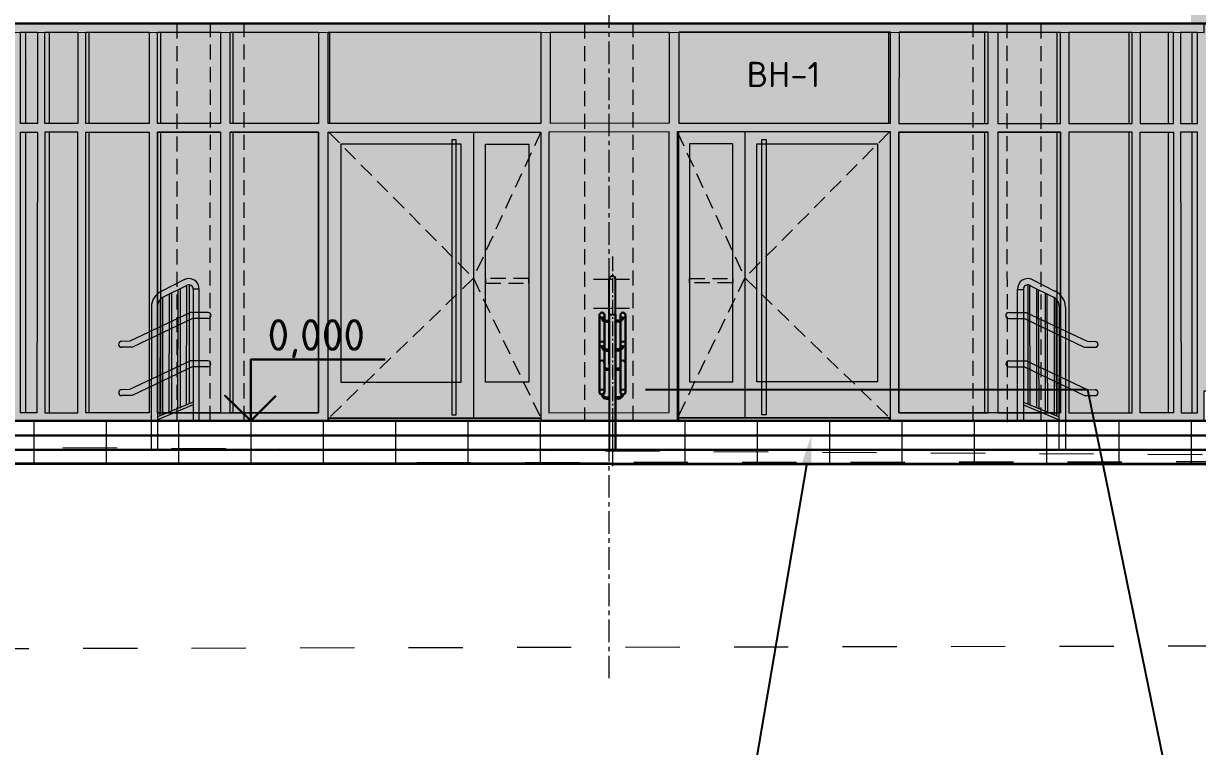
# Model space of a CAD drawing. Header units: millimetres. Extents: x -136099598 to 9192475, y 0 to 347021.
# Drawn here: x -320442 to -310702, y 285850 to 291854 of the extents above; entities that cross this region are included whole.
import ezdxf
from ezdxf import colors
from ezdxf.entities.mleader import LeaderData, LeaderLine
from ezdxf.math import Vec2, Vec3

# ---------------------------------------------------------------- set-up
doc = ezdxf.new("R2010")
doc.units = ezdxf.units.MM
doc.header["$MEASUREMENT"] = 0
for name, pattern in [('01_base$0$DASHED2', [0.375, 0.25, -0.125]), ('ADSK_Скрыто', [6, 3, -3]), ('CENTER', [2, 1.25, -0.25, 0.25, -0.25]), ('DASHED2', [9.525, 6.35, -3.175]), ('GOST2.303 6', [12, 8, -1.5, 1, -1.5])]:
    doc.linetypes.add(name, pattern=pattern)
doc.layers.get('0').update_dxf_attribs({"color": 250, "lineweight": 9})
doc.layers.get('Defpoints').update_dxf_attribs({"color": 8})
for name, color, linetype, lineweight, true_color in [('!_Окно_00_Штрих_Стекло', 7, 'Continuous', 0, 0x737373), ('RAL 7016', 7, 'Continuous', 0, 0x383e42), ('RAL 90 10', 7, 'Continuous', 0, 0xf1ece1)]:
    doc.layers.add(name, color=color, linetype=linetype, lineweight=lineweight, true_color=true_color)
for name, color, linetype, lineweight in [('!_Цоколь', 7, 'Continuous', 0), ('_0', 250, 'Continuous', 9), ('_Скрыто_', 7, 'ADSK_Скрыто', 9), ('АР_Витраж', 4, 'Continuous', 15), ('АР_Лестницы ограждение', 92, 'Continuous', 25), ('АР_тонкая линия', 250, 'Continuous', 0), ('Панель', 7, 'Continuous', 9), ('Перекрытия', 7, 'Continuous', 9), ('пунктир', 251, 'Continuous', 13), ('СТЕНЫ кирпич ЛИДЕР', 250, 'Continuous', 15), ('Фасад_тонкие', 7, 'Continuous', 5), ('фасады', 7, 'Continuous', 9)]:
    doc.layers.add(name, color=color, linetype=linetype, lineweight=lineweight)
for name, color, linetype in [('!Рамки Штампы', 7, 'Continuous'), ('PDF _0', 7, 'Continuous'), ('PDF _Текст', 7, 'Continuous')]:
    doc.layers.add(name, color=color, linetype=linetype)
doc.layers.add('АР-Выноски', color=5, linetype='Continuous', lineweight=5, plot=False)
doc.styles.add('ICOCPEUR', font='isocpeur.ttf')
doc.styles.add('ISOCPEUR', font='isocpeur.ttf', dxfattribs={"width": 0.7})
doc.styles.add('PDF ISOCPEUR', font='isocpeur.ttf')
doc.styles.add('Архитектурный', font='isocpeur.ttf', dxfattribs={"width": 0.7})
doc.dimstyles.new('R_100', dxfattribs={"dimtxt": 270, "dimasz": 120, "dimexe": 100, "dimexo": 100, "dimgap": 80, "dimtad": 1, "dimdec": 0, "dimrnd": 5, "dimzin": 0, "dimdsep": 46, "dimtxsty": 'ISOCPEUR', "dimblk": 'ARCHTICK', "dimcen": 100, "dimdle": 100, "dimclrd": 256, "dimclre": 256, "dimclrt": 256, "dimadec": 0, "dimazin": 0, "dimtfac": 2, "dimtdec": 0, "dimtofl": 0, "dimtmove": 1, "dimatfit": 3, "dimfxl": 1, "dimtvp": 3, "dimtfill": 1, "dimtolj": 1, "dimtzin": 0, "dimarcsym": 0})

# ---------------------------------------------------------------- blocks, each defined once
blk = doc.blocks.new('A$C9c583e8e')
at = {"layer": 'фасады', "true_color": 0xe9f2f2}
blk.add_hatch(color=7, dxfattribs=at).paths.add_polyline_path([(148.2, 1095.4), (111.2, 1095.4), (112.7, -1188.2), (148.2, -1188.7)])
at = {"layer": 'АР_Витраж', "color": 18, "true_color": 0x000000}
blk.add_lwpolyline([(148.2, 1095.4), (111.2, 1095.4), (111.2, -1188.7), (148.2, -1188.7)], close=True, dxfattribs=at)
blk = doc.blocks.new('A$C26549499')
at = {"layer": '!_Окно_00_Штрих_Стекло'}
h = blk.add_hatch(color=256, dxfattribs=at)
h.dxf.hatch_style = 1
h.set_gradient(color1=(70, 92, 124), color2=(219, 225, 235), name='CURVED')
h.paths.add_polyline_path([(9772, 67.3), (9779.7, 3227.8), (103.1, 3227.8), (97.5, 67.3)])
h = blk.add_hatch(color=256, dxfattribs=at)
h.dxf.hatch_style = 1
h.set_gradient(color1=(70, 92, 124), color2=(219, 225, 235), name='CURVED')
h.paths.add_polyline_path([(2709.5, 323.1), (4269.4, 323.1), (4269.4, 2297.1), (2709.5, 2297.1)])
h = blk.add_hatch(color=256, dxfattribs=at)
h.dxf.hatch_style = 1
h.set_gradient(color1=(70, 92, 124), color2=(219, 225, 235), name='CURVED')
h.paths.add_polyline_path([(7161.6, 325.1), (5601.7, 325.1), (5601.7, 2299.1), (7161.6, 2299.1)])
at = {"true_color": 0x383e42}
h = blk.add_hatch(color=250, dxfattribs=at)
h.dxf.hatch_style = 1
h.paths.add_polyline_path([(4369.4, 2398.1), (2609.5, 2398.1), (2609.5, -1.9), (4369.4, -1.9)])
h.paths.add_polyline_path([(2709.5, 322.7), (2709.5, 2298.1), (4269.4, 2298.1), (4269.4, 322.7)], flags=16)
h = blk.add_hatch(color=250, dxfattribs=at)
h.dxf.hatch_style = 1
h.paths.add_polyline_path([(5501.7, 2400.2), (7261.6, 2400.2), (7261.6, 0.1), (5501.7, 0.1)])
h.paths.add_polyline_path([(7161.6, 324.8), (7161.6, 2300.2), (5601.7, 2300.2), (5601.7, 324.8)], flags=16)
h = blk.add_hatch(color=250, dxfattribs=at)
h.dxf.hatch_style = 1
h.paths.add_polyline_path([(3909.5, 2290.9), (3709.5, 2290.9), (3709.5, 321.6), (3909.5, 321.6)])
h = blk.add_hatch(color=250, dxfattribs=at)
h.dxf.hatch_style = 1
h.paths.add_polyline_path([(5961.6, 2292.9), (6161.6, 2292.9), (6161.6, 323.6), (5961.6, 323.6)])
at = {"layer": 'RAL 7016', "ltscale": 100, "transparency": 33554687}
h = blk.add_hatch(color=256, dxfattribs=at)
h.dxf.hatch_style = 1
h.paths.add_polyline_path([(0, 3300), (9871.1, 3300), (9871.1, 0), (0, 0)])
h.paths.add_polyline_path([(95.7, 3226.4), (97.8, 67.6), (9773.3, 67.6), (9771.2, 3226.4)], flags=16)
h = blk.add_hatch(color=256, dxfattribs=at)
h.dxf.hatch_style = 1
h.paths.add_polyline_path([(294, 58.9), (293.9, 3227.8), (193.9, 3227.8), (194, 58.9)])
h = blk.add_hatch(color=256, dxfattribs=at)
h.dxf.hatch_style = 1
h.paths.add_polyline_path([(621.7, 58.3), (621.7, 3227.7), (529.4, 3227.7), (529.4, 58.3)])
h = blk.add_hatch(color=256, dxfattribs=at)
h.dxf.hatch_style = 1
h.paths.add_polyline_path([(1217.2, 58.9), (1217.1, 3227.6), (1120.4, 3227.6), (1120.5, 58.9)])
h = blk.add_hatch(color=256, dxfattribs=at)
h.dxf.hatch_style = 1
h.paths.add_polyline_path([(1818.2, 58.3), (1818.2, 3227.4), (1711.5, 3227.4), (1711.5, 58.3)])
h = blk.add_hatch(color=256, dxfattribs=at)
h.dxf.hatch_style = 1
h.paths.add_polyline_path([(2609.5, 58.9), (2609.5, 3227.2), (2525.8, 3227.2), (2525.9, 58.9)])
h = blk.add_hatch(color=256, dxfattribs=at)
h.dxf.hatch_style = 1
h.paths.add_polyline_path([(4469.6, 58.3), (4469.6, 3227.8), (4369.5, 3227.8), (4369.5, 58.3)])
h = blk.add_hatch(color=256, dxfattribs=at)
h.dxf.hatch_style = 1
h.paths.add_polyline_path([(5533.3, 58.3), (5533.3, 3227.8), (5433.3, 3227.8), (5433.3, 58.3)])
h = blk.add_hatch(color=256, dxfattribs=at)
h.dxf.hatch_style = 1
h.paths.add_polyline_path([(7356.7, 58.3), (7356.7, 3227.8), (7256.6, 3227.8), (7256.6, 58.3)])
h = blk.add_hatch(color=256, dxfattribs=at)
h.dxf.hatch_style = 1
h.paths.add_polyline_path([(8159.6, 58.3), (8159.6, 3225.9), (8052.9, 3225.9), (8052.9, 58.3)])
h = blk.add_hatch(color=256, dxfattribs=at)
h.dxf.hatch_style = 1
h.paths.add_polyline_path([(8750.6, 58.3), (8750.6, 3225.7), (8653.9, 3225.7), (8653.9, 58.3)])
h = blk.add_hatch(color=256, dxfattribs=at)
h.dxf.hatch_style = 1
h.paths.add_polyline_path([(9341.7, 58.3), (9341.7, 3225.6), (9249.5, 3225.6), (9249.4, 58.3)])
h = blk.add_hatch(color=256, dxfattribs=at)
h.dxf.hatch_style = 1
h.paths.add_polyline_path([(9677.1, 58.3), (9677.1, 3225.5), (9577.1, 3225.5), (9577.1, 58.3)])
h = blk.add_hatch(color=256, dxfattribs=at)
h.dxf.hatch_style = 1
h.paths.add_polyline_path([(9817.8, 2466.5), (53.3, 2467.6), (53.3, 2397.6), (9817.8, 2397.6)])
at = {"ltscale": 150}
blk.add_lwpolyline([(-2.1, 3227.8), (9871, 3225.4), (9871, 3300), (-4.3, 3300)], close=True, dxfattribs=at)
at = {"layer": 'PDF _0', "lineweight": 0}
for points in [[(53.3, 3227), (194, 3227), (194, 2468.2), (53.3, 2468.2)], [(254, 3227), (529.4, 3227), (529.4, 2468.2), (254, 2468.2)], [(595, 3227), (1120.5, 3227), (1120.5, 2468.2), (595, 2468.2)], [(1190.5, 3227), (1711.5, 3227), (1711.5, 2468.2), (1190.5, 2468.2)], [(1791.5, 3227), (2526, 3227), (2525.9, 2468.2), (1791.5, 2468.2)], [(2604.8, 3227), (4369.8, 3227), (4369.5, 2468.2), (2604.8, 2468.2)], [(4449.6, 3227), (5433.3, 3228.6), (5433.3, 2471.3), (4449.6, 2468.2)], [(7270, 3228.6), (5514.8, 3228.6), (5514.8, 2471.3), (7270, 2471.3)], [(8079.6, 3226.5), (7341.6, 3227.8), (7340.2, 2468.2), (8079.6, 2468.2)], [(8680.6, 3225.5), (8159.6, 3225.5), (8159.6, 2468.2), (8680.6, 2468.2)], [(9276.1, 3225.5), (8750.6, 3225.5), (8750.6, 2468.2), (9276.1, 2468.2)], [(9617.1, 3225.5), (9341.7, 3225.5), (9341.7, 2468.2), (9617.1, 2468.2)], [(9817.8, 3225.5), (9677.1, 3225.5), (9677.1, 2468.2), (9817.8, 2468.2)], [(53.3, 2397.6), (194, 2397.6), (189.5, 67.6), (53.3, 67.6)], [(529.4, 2397.6), (254, 2397.6), (254, 67.6), (529.4, 67.6)], [(595, 2397.6), (1120.5, 2397.6), (1120.5, 67.6), (595, 67.6)], [(1190.5, 2397.6), (1711.5, 2397.6), (1711.5, 67.6), (1190.5, 67.6)], [(1791.5, 2397.6), (2525.9, 2397.6), (2525.9, 67.6), (1791.5, 67.6)], [(1791.5, 2397.6), (2525.9, 2397.6), (2525.9, 67.6), (1791.5, 67.6)], [(2604.8, 2398.1), (4369.4, 2398.1), (4369.4, 0), (2604.8, 0)], [(5433.3, 2400.7), (4434.6, 2397.6), (4434.6, 66), (5433.3, 69.2)], [(7269.9, 2401.3), (5511.9, 2401.3), (5512.4, 2), (7270.3, 0)], [(8079.6, 2397.6), (7340.2, 2397.6), (7340.2, 67.6), (8079.6, 67.6)], [(8680.6, 2397.6), (8159.6, 2397.6), (8159.6, 67.6), (8680.6, 67.6)], [(9276.1, 2397.6), (8750.6, 2397.6), (8750.6, 67.6), (9276.1, 67.6)], [(9341.7, 2397.6), (9617.1, 2397.6), (9617.1, 67.6), (9341.7, 67.6)], [(9817.8, 2397.6), (9677.1, 2397.6), (9681.6, 67.6), (9817.8, 67.6)]]:
    blk.add_lwpolyline(points, close=True, dxfattribs=at)
for points in [[(97.8, 2468.2), (97.8, 3225.5)], [(294, 2468.2), (294, 3227)], [(621.7, 2468.2), (621.7, 3225.5)], [(1217.2, 2468.2), (1217.2, 3225.5)], [(1818.2, 2468.2), (1818.2, 3225.5)], [(2618.1, 2468.2), (2618.1, 3225.5)], [(7256.6, 2471.3), (7256.6, 3228.6)], [(8159.6, 2468.2), (8680.6, 2468.2), (8680.6, 3225.5), (7341.6, 3227.8), (7340.2, 2468.2), (8079.6, 2468.2)], [(8052.9, 2468.2), (8052.9, 3225.5)], [(8653.9, 2468.2), (8653.9, 3225.5)], [(9249.4, 2468.2), (9249.4, 3225.5)], [(9577.1, 2468.2), (9577.1, 3225.5)], [(9773.3, 2468.2), (9773.3, 3225.5)], [(97.8, 67.6), (97.8, 2397.6)], [(294, 67.6), (294, 2397.6)], [(621.7, 67.6), (621.7, 2397.6)], [(1711.5, 2397.6), (1190.5, 2397.6), (1190.5, 67.6), (2525.9, 67.6), (2525.9, 2397.6), (1791.5, 2397.6)], [(1217.2, 67.6), (1217.2, 2397.6)], [(1217.2, 67.6), (1217.2, 2397.6)], [(1818.2, 67.6), (1818.2, 2397.6)], [(8159.6, 2397.6), (8680.6, 2397.6), (8680.6, 67.6), (7340.2, 67.6), (7340.2, 2397.6), (8079.6, 2397.6)], [(8052.9, 67.6), (8052.9, 2397.6)], [(8653.9, 67.6), (8653.9, 2397.6)], [(9249.4, 67.6), (9249.4, 2397.6)], [(9577.1, 67.6), (9577.1, 2397.6)], [(9773.3, 67.6), (9773.3, 2397.6)], [(9871.1, 0), (0, 0)]]:
    blk.add_lwpolyline(points, dxfattribs=at)
at = {"layer": 'PDF _0', "color": 251, "lineweight": 0, "true_color": 0x626366, "transparency": 33554559}
for points in [[(2604.8, 0), (2604.8, 0), (0, 0)], [(5513.1, 3.1), (5513.1, 3.1), (4365.1, 0)]]:
    blk.add_solid(points, dxfattribs=at)
at = {"layer": 'АР_Витраж', "color": 18, "true_color": 0x000000}
for points in [[(2604.8, 2398.1), (4369.4, 2398.1), (4369.4, 23.1), (2604.8, 23.1)], [(7270.1, 2400.2), (5501.7, 2400.2), (5501.7, 25.1), (7270.1, 25.1)], [(3709.5, 2298.1), (2709.5, 2298.1), (2709.5, 323.1), (3709.5, 323.1)], [(3909.5, 2298.1), (4269.4, 2298.1), (4269.4, 323.1), (3909.5, 323.1)], [(5961.6, 2300.2), (5601.7, 2300.2), (5601.7, 325.1), (5961.6, 325.1)], [(6161.6, 2300.2), (7161.6, 2300.2), (7161.6, 325.1), (6161.6, 325.1)], [(2609.5, 23.1), (4369.4, 23.1), (4369.4, -2), (2609.5, -2)], [(7261.6, 25.1), (5501.7, 25.1), (5501.7, 0), (7261.6, 0)]]:
    blk.add_lwpolyline(points, close=True, dxfattribs=at)
at = {"layer": 'Панель'}
for p, q in [((3809.5, 2398.1), (3809.5, 23.1)), ((6061.6, 2400.2), (6061.6, 25.1))]:
    blk.add_line(p, q, dxfattribs=at)
at = {"layer": 'Перекрытия', "linetype": 'DASHED2', "ltscale": 20}
for points in [[(2609.5, 2398.1), (3809.5, 1185.6), (2609.5, 23.1)], [(4369.4, 2398.1), (3809.5, 1185.6), (4369.4, 23.1)], [(5501.7, 2400.2), (6061.6, 1187.6), (5501.7, 25.1)], [(7261.6, 2400.2), (6061.6, 1187.6), (7261.6, 25.1)]]:
    blk.add_lwpolyline(points, dxfattribs=at)
for points in [[(3909.5, 1144.8), (4269.4, 1144.8), (4269.4, 1181.6), (3909.5, 1181.6)], [(5961.6, 1146.8), (5601.7, 1146.8), (5601.7, 1183.6), (5961.6, 1183.6)]]:
    blk.add_lwpolyline(points, close=True, dxfattribs=at)
at = {"layer": '!Рамки Штампы', "color": 2, "linetype": 'ByBlock', "lineweight": 5, "ltscale": 40}
blk.add_blockref('A$C9c583e8e', (3520, 1238), dxfattribs=at)
at = {"layer": '!Рамки Штампы', "color": 2, "linetype": 'ByBlock', "lineweight": 5, "ltscale": 40, "xscale": -1}
blk.add_blockref('A$C9c583e8e', (6351.1, 1240), dxfattribs=at)
at = {"layer": 'PDF _Текст', "lineweight": 0, "insert": (6077.4, 2771.4), "char_height": 209.99, "attachment_point": 7, "style": 'PDF ISOCPEUR'}
blk.add_mtext('ВН-1', dxfattribs=at)
blk = doc.blocks.new('A$C3840f9c9')
at = {"ltscale": 150}
for centre, radius, start, end in [((-3214.8, 1277.8), 85.6, 357.09061, 118.40205), ((-3214.1, 1276.5), 35.6, 357.09061, 118.40205), ((3744.6, 1277.7), 85.6, 61.59537, 182.90681), ((3743.9, 1276.3), 35.6, 61.59537, 182.90681), ((-3381.1, 1126.8), 145.5, 115.24832, 179.62343), ((-3383.6, 1127.6), 93, 113.7575, 179.92076), ((3913.5, 1127.4), 93, 0.07666, 66.23993), ((3910.9, 1126.6), 145.5, 0.37399, 64.7491)]:
    blk.add_arc(centre, radius, start, end, dxfattribs=at)
at = {"layer": 'PDF _0', "lineweight": 0}
for p, q in [((-3251.1, 1355.3), (-3445.3, 1257.3)), ((-3231, 1307.8), (-3433.6, 1205.9)), ((3760.9, 1307.6), (3963.5, 1205.8)), ((3781, 1355.1), (3975.2, 1257.2))]:
    blk.add_line(p, q, dxfattribs=at)
for points in [[(-3307.4, 279), (-3303.4, 1270.6)], [(-3286.5, 1279.1), (-3286.5, 287.6)], [(-3235, 314.3), (-3230.9, 1305.9)], [(-3214, 1314.3), (-3214, 322.9)], [(-3129.1, 182.4), (-3129.1, 1274.7), (-3178.6, 1274.7), (-3178.6, 182.4)], [(3658.9, 182.3), (3659, 1274.5), (3708.4, 1274.5), (3708.4, 182.3)], [(3743.9, 1314.2), (3743.8, 322.8)], [(3764.8, 314.1), (3760.8, 1305.7)], [(3816.3, 1278.9), (3816.3, 287.5)], [(3837.2, 278.9), (3833.2, 1270.4)], [(-3454.5, 222.3), (-3450.6, 1192.1)], [(-3433.6, 1207.3), (-3433.6, 230.9)], [(-3379.4, 251.2), (-3375.4, 1235.5)], [(-3358.5, 1243), (-3358.5, 259.8)], [(3888.3, 1242.9), (3888.3, 259.7)], [(3909.2, 251), (3905.3, 1235.3)], [(3963.5, 1207.2), (3963.4, 230.8)], [(3984.3, 222.2), (3980.4, 1191.9)], [(-3055.7, 1081.6), (-3201, 1081.6), (-3706.3, 843.3), (-3775.7, 842.2)], [(-3526.6, 1127.8), (-3527.9, -57.8), (-3473.4, -57.8), (-3476.6, 1127.7)], [(3585.6, 1081.5), (3730.9, 1081.4), (4236.1, 843.1), (4305.5, 842)], [(4056.5, 1127.6), (4057.7, -58), (4003.2, -58), (4006.5, 1127.5)], [(-3055.7, 1032.7), (-3186.4, 1032.8), (-3683.1, 794.4), (-3775.7, 793.3)], [(3585.6, 1032.6), (3716.2, 1032.6), (4212.9, 794.2), (4305.5, 793.1)], [(-3057, 680.8), (-3202.3, 680.8), (-3707.6, 442.5), (-3775.4, 441.4)], [(-3057, 631.9), (-3187.7, 632), (-3684.4, 393.6), (-3775.4, 392.5)], [(3586.9, 680.7), (3732.2, 680.7), (4237.4, 442.4), (4305.2, 441.2)], [(3586.9, 631.8), (3717.5, 631.8), (4214.2, 393.5), (4305.2, 392.4)], [(-3700.8, 393.6), (-3700.8, 392.7)], [(4230.6, 393.5), (4230.6, 392.5)], [(-3178.6, 337.6), (-3178.6, 337.6), (-3474.2, 215.9)], [(-3178.6, 315.4), (-3178.6, 315.4), (-3474.1, 189.9)], [(3708.4, 337.5), (3708.4, 337.5), (4004, 215.7)], [(3708.4, 315.2), (3708.4, 315.2), (4003.9, 189.8)]]:
    blk.add_lwpolyline(points, dxfattribs=at)
for centre, start, end in [((-3055.7, 1057.2), 270.00088, 89.99912), ((3585.6, 1057), 89.9983, 269.99654), ((-3773.5, 817.8), 90.00088, 269.99912), ((4303.3, 817.6), 269.9983, 89.99654), ((-3057, 656.4), 270.00088, 89.99912), ((3586.9, 656.2), 89.9983, 269.99654), ((-3773.2, 417), 90.00088, 269.99912), ((4303, 416.8), 269.9983, 89.99654)]:
    blk.add_arc(centre, 24.4, start, end, dxfattribs=at)
blk = doc.blocks.new('A$C008a66bb')
at = {"layer": 'PDF _0', "color": 18, "lineweight": 0, "true_color": 0x000000}
for points in [[(-19, 828.1), (-19, 828.1)], [(-19, 814.8), (-19, 814.8)], [(-19, 812.9), (-19, 812.9)], [(-19, 799.5), (-19, 799.5)], [(-19, 799.2), (-19, 799.2)], [(-19, 786.4), (-19, 786.4)], [(-19, 649.9), (-19, 649.9)], [(-19, 621), (-19, 621)], [(-19, 429.4), (-19, 429.4)], [(-19, 414.1), (-19, 414.1)], [(-19, 400.7), (-19, 400.7)], [(-19, 400.5), (-19, 400.5)], [(-19, 387.7), (-19, 387.7)]]:
    blk.add_lwpolyline(points, dxfattribs=at)
at = {"layer": 'АР_Лестницы ограждение', "color": 18, "linetype": 'GOST2.303 6', "lineweight": 9, "ltscale": 15, "true_color": 0x000000}
for p, q in [((0, 1604.6), (0, -135.5)), ((-157.9, 1416.4, 0), (157.7, 1416.4, 0)), ((-157.8, 1176.9), (157.8, 1176.9)), ((-157.8, 1176.9), (157.8, 1176.9))]:
    blk.add_line(p, q, dxfattribs=at)
at = {"layer": 'АР_Лестницы ограждение', "color": 18, "ltscale": 100, "true_color": 0x000000}
for p, q in [((-25.5, -1.1), (-25.8, 1419.2, 0)), ((25.5, -0.3), (25.6, 1419.2, 0)), ((-51.5, 1075, 0), (-19, 1075, 0)), ((51.5, 1075, 0), (19, 1075, 0)), ((-51.5, 1061.7, 0), (-19, 1061.7, 0)), ((51.5, 1061.7, 0), (19, 1061.7, 0)), ((-49.6, 823.1), (-19, 823.1, 0)), ((-49, 836.5), (-19, 836.5, 0)), ((49, 836.5), (19, 836.5, 0)), ((49.6, 823.1), (19, 823.1, 0)), ((-43.1, 662.9, 0), (-19, 662.9)), ((-42.5, 676.2, 0), (-19, 676.2, 0)), ((42.5, 676.2, 0), (19, 676.2, 0)), ((43, 662.9, 0), (19, 662.9)), ((-49.6, 424.4), (-19, 424.4, 0)), ((-49, 437.7), (-19, 437.7, 0)), ((49, 437.7), (19, 437.7, 0)), ((49.6, 424.4), (19, 424.4, 0))]:
    blk.add_line(p, q, dxfattribs=at)
for points in [[(-107.9, 879.5), (-107.9, 879.5), (-107.9, 1118.1), (-107.9, 1118.1)], [(-65.7, 879.5), (-65.7, 879.5), (-65.7, 1118.1), (-65.7, 1118.1)], [(-25.6, 1123.1), (25.5, 1123.1), (25.5, 0), (-25.6, 0)], [(65.6, 879.5), (65.6, 879.5), (65.6, 1118.1), (65.6, 1118.1)], [(107.9, 879.5), (107.9, 879.5), (107.9, 1118.1), (107.9, 1118.1)], [(-107.9, 480.8), (-107.9, 480.8), (-107.9, 879.5), (-107.9, 879.5)], [(-65.7, 480.8), (-65.7, 480.8), (-65.7, 879.5), (-65.7, 879.5)], [(65.6, 480.8), (65.6, 480.8), (65.6, 879.5), (65.6, 879.5)], [(107.9, 480.8), (107.9, 480.8), (107.9, 879.5), (107.9, 879.5)]]:
    blk.add_lwpolyline(points, close=True, dxfattribs=at)
blk.add_lwpolyline([(-19, 416), (-19, 416)], dxfattribs=at)
for centre in [(-86.8, 1118.1), (86.8, 1118.1), (-86.8, 879.5), (86.8, 879.5), (-86.8, 480.8), (86.8, 480.8)]:
    blk.add_circle(centre, 21.1, dxfattribs=at)
for centre, radius, start, end in [((-0.1, 1416.4, 0), 25.9, 6.11663, 173.88337), ((-86.8, 1118.1), 21.1, 0, 180), ((-49.6, 1103.8), 42.1, 190.30741, 270.79457), ((-50.3, 1103.5), 28.5, 237.35027, 272.51995), ((49.6, 1103.8), 42.1, 269.20543, 349.69259), ((50.2, 1103.5), 28.5, 267.48005, 302.64973), ((86.8, 1118.1), 21.1, 0, 180), ((-49.6, 865.2), 42.1, 190.30741, 270.79457), ((-50.3, 865), 28.5, 237.35027, 272.51995), ((49.6, 865.2), 42.1, 269.20543, 349.69259), ((50.2, 865), 28.5, 267.48005, 302.64973), ((-86.8, 719.3), 21.1, 0, 180), ((-43.7, 704.7, 0), 28.5, 219.80467, 272.51995), ((43.7, 704.7, 0), 28.5, 267.48005, 320.19533), ((86.8, 719.3), 21.1, 0, 180), ((-43.1, 705, 0), 42.1, 237.53254, 270.79457), ((43, 705, 0), 42.1, 269.20543, 302.46746), ((-86.8, 480.8), 21.1, 180, 0), ((-49.6, 466.5), 42.1, 190.30741, 270.79457), ((-50.3, 466.2), 28.5, 191.25285, 272.51995), ((50.2, 466.2), 28.5, 267.48005, 348.74715), ((49.6, 466.5), 42.1, 269.20543, 349.69259), ((86.8, 480.8), 21.1, 180, 0)]:
    blk.add_arc(centre, radius, start, end, dxfattribs=at)
blk = doc.blocks.new('_ArchTick')
at = {"color": 0, "linetype": 'ByBlock', "const_width": 0.15}
blk.add_lwpolyline([(-0.5, -0.5), (0.5, 0.5)], dxfattribs=at)
blk = doc.blocks.new('*D543')
at = {"lineweight": -2, "ltscale": 100, "transparency": 16777216}
for p, q in [((-322916, 321716.8), (-323994.8, 321716.8)), ((-323919.8, 321791.8), (-323919.8, 318191.9)), ((-322916, 318266.9), (-323994.8, 318266.9))]:
    blk.add_line(p, q, dxfattribs=at)
at = {"layer": '_0', "lineweight": -2, "ltscale": 150, "transparency": 16777216}
for p, q in [((-73299.4, 163309), (-73299.4, 161910.8)), ((-73984, 163209), (-73199.4, 163209)), ((-74201.6, 162010.8), (-73199.4, 162010.8))]:
    blk.add_line(p, q, dxfattribs=at)
at = {"layer": 'Defpoints', "color": 0, "ltscale": 100, "transparency": 16777216}
for p in [(-322916, 321716.8), (-323919.8, 318266.9), (-322916, 318266.9)]:
    blk.add_point(p, dxfattribs=at)
at = {"layer": 'Defpoints', "color": 0, "ltscale": 150, "transparency": 16777216}
for p in [(-74084, 163209), (-74301.6, 162010.8), (-73299.4, 162010.8)]:
    blk.add_point(p, dxfattribs=at)
at = {"lineweight": -2, "ltscale": 100, "transparency": 16777216, "xscale": 75, "yscale": 75, "zscale": 75}
for p, rotation in [((-323919.8, 321716.8), 90), ((-323919.8, 318266.9), 270)]:
    blk.add_blockref('_ArchTick', p, dxfattribs=dict(at, rotation=rotation))
at = {"layer": '_0', "lineweight": -2, "ltscale": 150, "transparency": 16777216, "xscale": 120, "yscale": 120, "zscale": 120}
for p, rotation in [((-73299.4, 163209), 90), ((-73299.4, 162010.8), 270)]:
    blk.add_blockref('_ArchTick', p, dxfattribs=dict(at, rotation=rotation))
at = {"ltscale": 100, "transparency": 16777216, "insert": (-324034.8, 320066.9), "char_height": 150, "attachment_point": 5, "rotation": 90, "style": 'Архитектурный', "bg_fill": 3, "box_fill_scale": 1.25, "bg_fill_color": 256, "bg_fill_true_color": 13158600, "bg_fill_transparency": 0}
blk.add_mtext('\\A1;3450', dxfattribs=at)
at = {"layer": '_0', "ltscale": 150, "transparency": 16777216, "insert": (-73514.4, 162609.9), "char_height": 270, "attachment_point": 5, "rotation": 90, "style": 'ISOCPEUR', "bg_fill": 3, "box_fill_scale": 1.25, "bg_fill_color": 256, "bg_fill_true_color": 13158600, "bg_fill_transparency": 0}
blk.add_mtext('\\A1;1200', dxfattribs=at)
blk = doc.blocks.new('*D544')
at = {"lineweight": -2, "ltscale": 100, "transparency": 16777216}
for p, q in [((-311801.3, 318267), (-311801.3, 317656.2)), ((-312701.6, 317954.8), (-312701.6, 317656.2)), ((-312776.6, 317731.2), (-311726.3, 317731.2))]:
    blk.add_line(p, q, dxfattribs=at)
at = {"layer": '_0', "lineweight": -2, "ltscale": 150, "transparency": 16777216}
for p, q in [((-76485.4, 160910.8), (-76485.4, 159812.7)), ((-76419.6, 160810.8), (-76585.4, 160810.8)), ((-76419.7, 159912.7), (-76585.4, 159912.7))]:
    blk.add_line(p, q, dxfattribs=at)
at = {"layer": 'Defpoints', "color": 0, "ltscale": 100, "transparency": 16777216}
for p in [(-311801.3, 318267), (-312701.6, 317954.8), (-311801.3, 317731.2)]:
    blk.add_point(p, dxfattribs=at)
at = {"layer": 'Defpoints', "color": 0, "ltscale": 150, "transparency": 16777216}
for p in [(-76319.6, 160810.8, -1.4), (-76485.4, 159912.7), (-76319.7, 159912.7, -0.3)]:
    blk.add_point(p, dxfattribs=at)
at = {"lineweight": -2, "ltscale": 100, "transparency": 16777216, "xscale": 75, "yscale": 75, "zscale": 75, "rotation": 180}
blk.add_blockref('_ArchTick', (-312701.6, 317731.2), dxfattribs=at)
at = {"lineweight": -2, "ltscale": 100, "transparency": 16777216, "xscale": 75, "yscale": 75, "zscale": 75}
blk.add_blockref('_ArchTick', (-311801.3, 317731.2), dxfattribs=at)
at = {"layer": '_0', "lineweight": -2, "ltscale": 150, "transparency": 16777216, "xscale": 120, "yscale": 120, "zscale": 120}
for p, rotation in [((-76485.4, 160810.8), 90), ((-76485.4, 159912.7), 270)]:
    blk.add_blockref('_ArchTick', p, dxfattribs=dict(at, rotation=rotation))
at = {"ltscale": 100, "transparency": 16777216, "insert": (-312251.4, 317846.2), "char_height": 150, "attachment_point": 5, "style": 'Архитектурный', "bg_fill": 3, "box_fill_scale": 1.25, "bg_fill_color": 256, "bg_fill_true_color": 13158600, "bg_fill_transparency": 0}
blk.add_mtext('\\A1;900', dxfattribs=at)
at = {"layer": '_0', "ltscale": 150, "transparency": 16777216, "insert": (-76700.4, 160361.8), "char_height": 270, "attachment_point": 5, "rotation": 90, "style": 'ISOCPEUR', "bg_fill": 3, "box_fill_scale": 1.25, "bg_fill_color": 256, "bg_fill_true_color": 13158600, "bg_fill_transparency": 0}
blk.add_mtext('\\A1;900', dxfattribs=at)

msp = doc.modelspace()

# ---------------------------------------------------------------- hatches: boundary and pattern name
at = {"layer": '!_Цоколь', "lineweight": 0, "ltscale": 5, "true_color": 0xf1ece1}
h = msp.add_hatch(dxfattribs=at)
h.set_pattern_fill('ANSI37', color=254, scale=4800, angle=45)
h.set_pattern_definition([(90, (541247.05, -43.14), (-600, 1e-13), []), (180, (541247.05, -43.14), (-2e-13, -600), [])])
h.paths.add_polyline_path([(-307903.2, 288553.5), (-322069.7, 288553.6), (-322073.5, 288201.1), (-307903.2, 288196.7)])
at = {"layer": 'RAL 90 10', "ltscale": 100, "transparency": 33554687}
h = msp.add_hatch(color=256, dxfattribs=at)
h.dxf.hatch_style = 1
h.paths.add_polyline_path([(-310755.4, 308453.5), (-302557, 308453.7), (-302554.1, 288805.4), (-310648.8, 288805.6), (-310647.8, 291853.4), (-310756.1, 291853.7)])

# ---------------------------------------------------------------- linework, layer by layer
at = {"layer": '_Скрыто_', "color": 6, "ltscale": 150}
for points in [[(-356622.2, 288552.2), (-356622.2, 288552.2), (-350192.1, 288553.6), (-350192.1, 288804.9), (-320519.4, 288804.9), (-320519.5, 288553.5), (-310648.3, 288553.6), (-310648.3, 288804.5), (-294677, 288804.9), (-294677, 288553.6), (-281257, 288553.6), (-281257, 287753), (-281257, 287708.5), (-281257, 287380.4), (-302553.9, 288027), (-302564.4, 288225.7), (-350192.1, 288506), (-350192.1, 288243.6), (-356781.4, 288248.4), (-356782.7, 288555.3), (-356622.2, 288552.2)], [(-356795, 288245.2), (-350192.1, 288243.6), (-350191.6, 288503.5), (-328651.3, 288362.5), (-328652.4, 288291.8), (-322579.8, 288201.4), (-302564.4, 288225.7), (-302564.4, 288027.1), (-294677, 287913.4), (-294680.4, 287771.5), (-281257, 287443.6), (-281257, 285947), (-294677, 286299.2), (-294677, 286396.9), (-302397, 286511.1), (-302397, 286700.6), (-328812, 286645.1), (-328812, 286873.4), (-350145.2, 287071.4), (-350145.2, 286770.5), (-356624.6, 286742.5), (-356795, 286742.5), (-356795, 288245)]]:
    msp.add_lwpolyline(points, dxfattribs=at)
at = {"layer": 'Defpoints', "color": 6, "linetype": 'CENTER', "lineweight": 0, "ltscale": 150}
msp.add_line((-315585.7, 330404.4), (-315586.2, 286411), dxfattribs=at)
at = {"layer": 'Defpoints', "color": 2, "linetype": '01_base$0$DASHED2', "ltscale": 500}
msp.add_line((-349832, 288553.6), (-281617, 288553.6), dxfattribs=at)
at = {"layer": 'АР_тонкая линия', "color": 3, "lineweight": 40, "ltscale": 100}
msp.add_line((-322748.6, 288201.4), (-308233.2, 288194.6), dxfattribs=at)
at = {"layer": 'пунктир', "linetype": '01_base$0$DASHED2', "ltscale": 500}
for p, q in [((-318893.3, 288553.5), (-318890.4, 291853.6)), ((-312279, 288543.3), (-312281.8, 291853.5))]:
    msp.add_line(p, q, dxfattribs=at)
for points in [[(-319170.9, 288553.6), (-318609.8, 288553.6), (-318609.8, 291853.6), (-319170.9, 291853.6)], [(-315787.2, 288553.6), (-315385.1, 288553.6), (-315385.1, 291853.5), (-315787.1, 291853.5)], [(-312001.4, 288553.5), (-312562.5, 288553.6), (-312562.4, 291853.6), (-312001.2, 291853.5)]]:
    msp.add_lwpolyline(points, close=True, dxfattribs=at)
at = {"layer": 'СТЕНЫ кирпич ЛИДЕР', "lineweight": 30, "ltscale": 100}
for p, q in [((-322368.8, 288553.6), (-308587.2, 288553)), ((-322671.2, 288433.1), (-308289.1, 288432.8)), ((-322970, 288313.7), (-307991.5, 288313.7))]:
    msp.add_line(p, q, dxfattribs=at)
msp.add_lwpolyline([(-322385.7, 293053.6), (-308786.4, 293053.5), (-308786.4, 291853.5), (-322385.7, 291853.6)], close=True, dxfattribs=at)
at = {"layer": 'Фасад_тонкие', "lineweight": 30}
msp.add_lwpolyline([(-317440.4, 289063.4), (-318556.1, 289063.5), (-318556.2, 288553.6), (-318769.5, 288762.5), (-318556.2, 288553.6), (-318347.2, 288762.5)], dxfattribs=at)

# ---------------------------------------------------------------- block references
at = {"ltscale": 150}
for name, p in [('A$C26549499', (-320519.4, 288553.6)), ('A$C008a66bb', (-315556, 288313.7))]:
    msp.add_blockref(name, p, dxfattribs=at)
at = {"layer": '_0', "ltscale": 150}
msp.add_blockref('A$C3840f9c9', (-315854.5, 288371.6), dxfattribs=at)

# ---------------------------------------------------------------- texts
at = {"layer": 'PDF _0', "color": 18, "lineweight": 0, "true_color": 0x000000, "insert": (-318417.2, 289075), "char_height": 262.49, "attachment_point": 7, "rotation": 359.99739, "style": 'PDF ISOCPEUR'}
msp.add_mtext('0,000', dxfattribs=at)

# ---------------------------------------------------------------- leaders
at = {"layer": 'АР-Выноски'}
ml = msp.add_multileader_mtext('Standard', dxfattribs=at)
ml.set_content('\\A1;\\pxsm1,ql;{\\W0.8;Замена ограждения из нержавеющей полированной стали высотой 1200мм, поручни с двух сторон на высоте 500 и 900мм, \\fISOCTEUR|b0|i0|c204|p49;\\H1.129x;ø\\fISOCPEUR|b0|i0|c204|p34;50м\\H0.88571x;м. Заполнение вертикальное из ригелей \\fISOCTEUR|b0|i0|c204|p49;\\H1.12904x;ø\\fISOCPEUR|b0|i0|c204|p34;\\H0.88571x;16мм, с шагом 100мм.  }', color=256, style='ICOCPEUR')
ml.set_leader_properties()
ml.build(insert=Vec2(0, 0))
ml.multileader.update_dxf_attribs({"text_left_attachment_type": 6, "text_right_attachment_type": 6, "dogleg_length": 100, "arrow_head_size": 250})
ctx = ml.context
ctx.base_point, ctx.char_height, ctx.arrow_head_size, ctx.landing_gap_size, ctx.plane_origin = Vec3(-310172.4, 283050.4), 250, 250, 25, Vec3(-306765.9, 283726.1)
ctx.left_attachment, ctx.right_attachment = 6, 6
notes = []
notes.append((ctx, [(1, (1, 1, 0), (-310439.4, 283050.4), (1, 0), 267, [(0, [(-315530.7, 288814.7), (-311613.7, 288813.8)], 0, [])])]))
ctx.mtext.insert, ctx.mtext.width, ctx.mtext.defined_height, ctx.mtext.flow_direction = Vec3(-310147.4, 283375.4), 9047.327, 1611.5, 5
ml = msp.add_multileader_mtext('Standard', dxfattribs=at)
ml.set_content('{\\W0.8;Облицовка ступеней гранитной плиткой }', color=256, style='ICOCPEUR')
ml.set_leader_properties()
ml.build(insert=Vec2(0, 0))
ml.multileader.update_dxf_attribs({"text_left_attachment_type": 6, "text_right_attachment_type": 6, "dogleg_length": 100, "arrow_head_size": 250})
ctx = ml.context
ctx.base_point, ctx.char_height, ctx.arrow_head_size, ctx.landing_gap_size, ctx.plane_origin = Vec3(-319941.3, 283924.9), 250, 250, 25, Vec3(-313391.6, 286388.3)
ctx.left_attachment, ctx.right_attachment = 6, 6
notes.append((ctx, [(0, (1, 1, 0), (-314671.3, 283924.9), (-1, 0), 100, [(0, [(-313905.5, 288433.4)], 0, [])])]))
ctx.mtext.insert, ctx.mtext.width, ctx.mtext.flow_direction = Vec3(-319916.3, 284249.9), 5536.536, 5
for ctx, leaders in notes:
    for number, flags, end, landing, length, lines in leaders:
        leader = LeaderData()
        leader.index, (leader.has_last_leader_line, leader.has_dogleg_vector, leader.attachment_direction) = number, flags
        leader.last_leader_point, leader.dogleg_vector, leader.dogleg_length = Vec3(end), Vec3(landing), length
        for number, points, colour, breaks in lines:
            line = LeaderLine()
            line.index, line.vertices, line.color, line.breaks = number, Vec3.list(points), colors.encode_raw_color(colour), breaks
            leader.lines.append(line)
        ctx.leaders.append(leader)

# ---------------------------------------------------------------- next in the draw order: dimensions: what is measured, and where the dimension line sits
at = {"layer": '_0', "ltscale": 150}
dim = msp.add_linear_dim(base=(-73299.4, 162010.8), p1=(-74084, 163209), p2=(-74301.6, 162010.8), angle=90, dimstyle='R_100', override={"dimpost": '\\X'}, dxfattribs=at)
dim.commit()
dim.dimension.update_dxf_attribs({"geometry": '*D543', "text_midpoint": (-73514.4, 162609.9)})

# ---------------------------------------------------------------- next in the draw order: dimensions: what is measured, and where the dimension line sits
dim = msp.add_linear_dim(base=(-76485.4, 159912.7), p1=(-76319.6, 160810.8, -1.4), p2=(-76319.7, 159912.7, -0.3), angle=90, dimstyle='R_100', override={"dimpost": '\\X'}, dxfattribs=at)
dim.commit()
dim.dimension.update_dxf_attribs({"geometry": '*D544', "text_midpoint": (-76700.4, 160361.8)})

doc.saveas('drawing.dxf')
